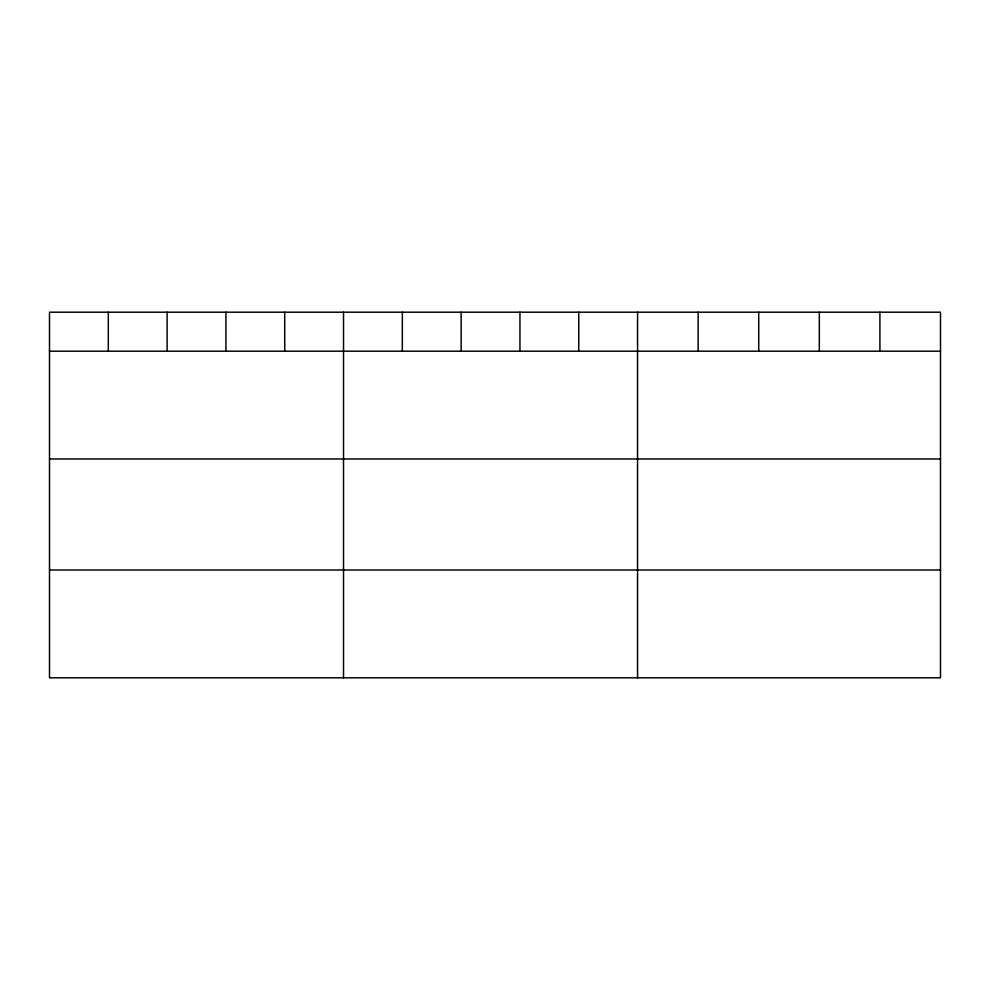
<?xml version="1.0" encoding="UTF-8"?>
<svg xmlns="http://www.w3.org/2000/svg" width="990" height="990" viewBox="0 0 990 990"><rect width="100%" height="100%" fill="white"/><g stroke="black" fill="none" stroke-linecap="round" stroke-linejoin="round"><path stroke-width="1.49" d="M940.5 351.19L940.5 677.804L49.5 677.804L49.5 312.197L940.5 312.197L940.5 351.19L49.5 351.19M49.5 458.976L940.5 458.976M49.5 570.017L940.5 570.017M879.912 312.197L879.912 351.19M819.324 312.197L819.324 351.19M758.736 312.197L758.736 351.19M698.148 312.197L698.148 351.19M637.56 312.197L637.56 677.804M578.754 312.197L578.754 351.19M519.948 312.197L519.948 351.19M461.142 312.197L461.142 351.19M402.336 312.197L402.336 351.19M343.53 312.197L343.53 677.804M284.724 312.197L284.724 351.19M225.918 312.197L225.918 351.19M167.112 312.197L167.112 351.19M108.306 312.197L108.306 351.19"/></g></svg>
